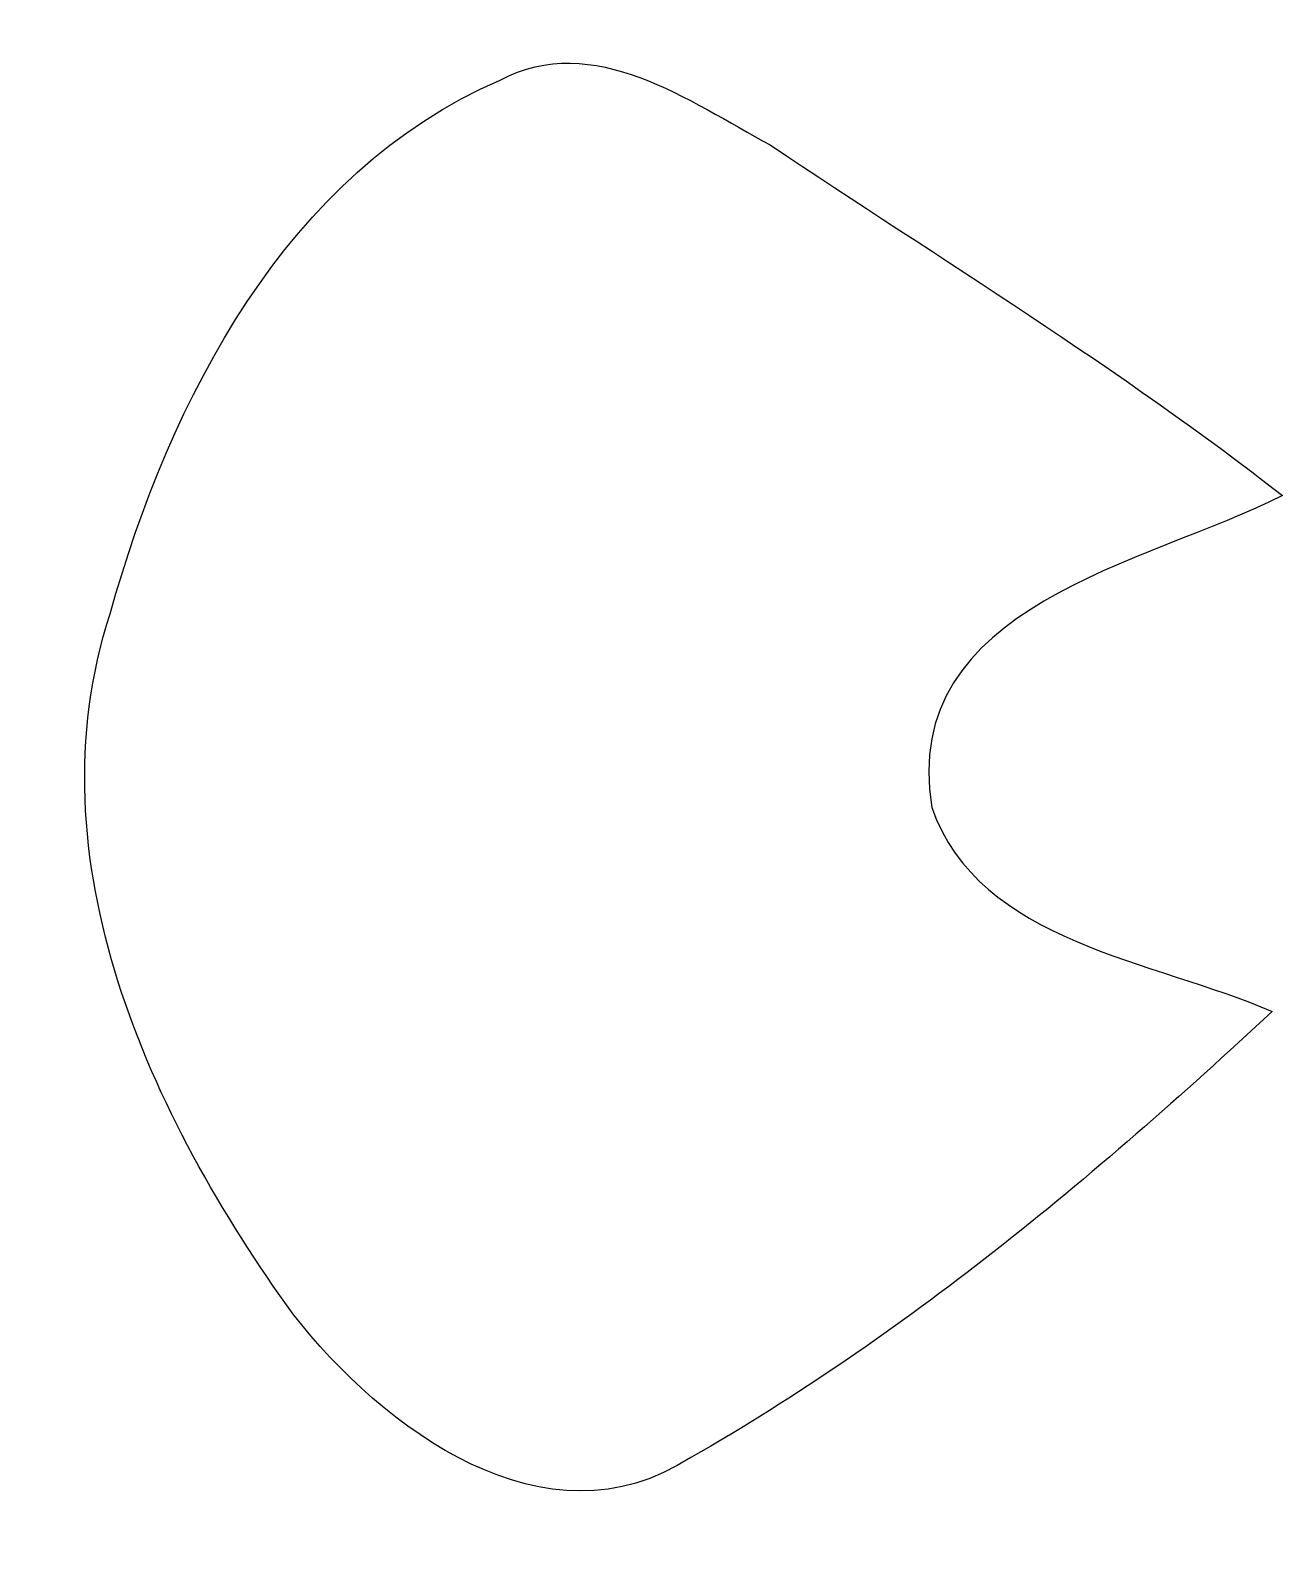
# Model space of a CAD drawing. Header units: centimetres. Extents: x -12.5 to 12.5, y -12.4 to 12.6.
# Drawn here: x -12.083 to -11.069, y -0.56 to 0.672 of the extents above; entities that cross this region are included whole.
import ezdxf

# ---------------------------------------------------------------- set-up
doc = ezdxf.new("R2010")
doc.units = ezdxf.units.CM
doc.header["$MEASUREMENT"] = 0
doc.layers.add('Camada 1', color=7, linetype='Continuous')

msp = doc.modelspace()

# ---------------------------------------------------------------- linework, layer by layer
at = {"layer": 'Camada 1', "color": 156}
msp.add_open_spline([(-12.01878, 0.19967), (-12.01878, 0.19967), (-12.01878, 0.19967), (-12.01878, 0.19967), (-12.01878, 0.19967), (-12.08334, 0.00034), (-11.98597, -0.20778), (-11.87061, -0.36759), (-11.87061, -0.36759), (-11.79829, -0.46036), (-11.66565, -0.55986), (-11.54853, -0.48365), (-11.54853, -0.48365), (-11.37637, -0.38559), (-11.22257, -0.25717), (-11.07792, -0.12242), (-11.07792, -0.12242), (-11.17282, -0.08113), (-11.31534, -0.06702), (-11.35345, 0.04268), (-11.35345, 0.04268), (-11.38061, 0.20672), (-11.17917, 0.23988), (-11.06946, 0.29527), (-11.06946, 0.29527), (-11.20175, 0.39863), (-11.34498, 0.48612), (-11.48432, 0.57925), (-11.48432, 0.57925), (-11.54958, 0.61453), (-11.62755, 0.67203), (-11.70304, 0.63183), (-11.70304, 0.63183), (-11.87626, 0.55703), (-11.97045, 0.37253), (-12.01878, 0.19967)], degree=3, knots=[0, 0, 0, 0, 0.1, 0.1, 0.1, 0.1, 0.2, 0.2, 0.2, 0.2, 0.3, 0.3, 0.3, 0.3, 0.4, 0.4, 0.4, 0.4, 0.5, 0.5, 0.5, 0.5, 0.6, 0.6, 0.6, 0.6, 0.7, 0.7, 0.7, 0.7, 0.8, 0.8, 0.8, 0.8, 1, 1, 1, 1], dxfattribs=at)

doc.saveas('drawing.dxf')
